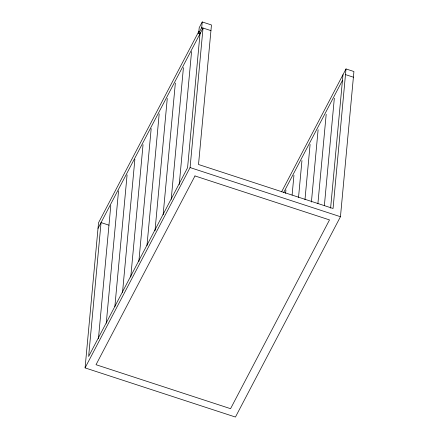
<?xml version="1.0" encoding="UTF-8"?>
<svg xmlns="http://www.w3.org/2000/svg" width="439" height="439" viewBox="0 0 439 439"><rect width="100%" height="100%" fill="white"/><g stroke="black" fill="none" stroke-linecap="round" stroke-linejoin="round"><path stroke-width="0.66" d="M281.575 191.87L346.009 68.945L353.922 71.53L340.455 216.723L235.447 417.05L85.078 367.898L98.545 222.71L198.938 31.191M98.435 338.688L110.776 205.655M106.265 323.197L118.546 190.844M114.864 306.592L127.08 174.92M122.525 292.412L134.866 159.379M130.762 277.053L143.037 144.7M138.839 261.644L151.181 128.611M146.977 245.549L159.192 113.882M154.994 230.826L167.27 98.473M163.132 214.731L175.348 83.064M171.21 199.322L183.425 67.65M179.227 184.594L191.569 51.561M199.997 33.814L198.68 33.386L199.207 27.728L202.236 21.95L211.466 24.968L198.521 164.504L333.064 208.476L346.009 68.945M200.124 32.541L187.579 167.693L88.634 356.463L101.052 222.589L108.965 225.174M202.236 21.95L201.71 27.608L198.68 33.386M85.078 367.898L190.087 167.572L203.027 28.036L98.023 228.368M285.613 193.412L285.926 189.999M292.105 195.059L293.943 175.271M298.536 197.385L301.955 160.542M304.968 199.712L310.099 144.453M311.405 202.039L318.11 129.725M317.896 203.685L326.188 114.316M324.394 205.331L334.331 98.221M330.605 208.13L342.98 74.723M283.594 192.672L342.453 80.386M210.945 30.626L201.71 27.608L202.516 29.012M345.482 74.603L353.395 77.187M190.087 167.572L340.455 216.723M194.971 175.94L96.02 364.71L230.563 408.687L329.508 219.912L194.971 175.94"/></g></svg>
